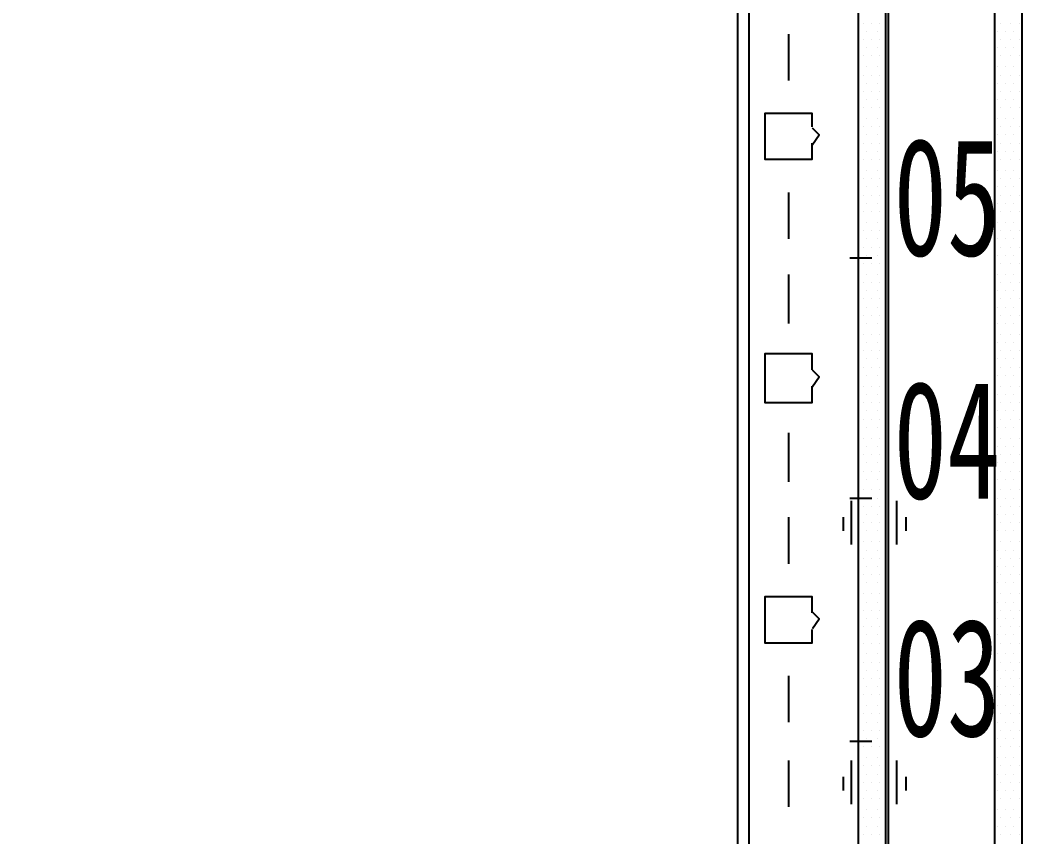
# Model space of a CAD drawing. Header units: metres. Extents: x 17 to 1264, y 17 to 859.
# Drawn here: x 289.7 to 342.6, y 173.1 to 216.2 of the extents above; entities that cross this region are included whole.
import ezdxf

# ---------------------------------------------------------------- set-up
doc = ezdxf.new("R2010")
doc.units = ezdxf.units.M
for name, color, linetype in [('LINES', 7, 'Continuous'), ('POLYLINES', 4, 'Continuous'), ('RECTS', 7, 'Continuous'), ('TEXTS', 3, 'Continuous')]:
    doc.layers.add(name, color=color, linetype=linetype)

msp = doc.modelspace()

# ---------------------------------------------------------------- linework, layer by layer
at = {"layer": 'LINES'}
for p, q in [((327.59, 152.64), (327.59, 755.14)), ((334.22, 216), (334.22, 216)), ((334.65, 216), (334.65, 216)), ((335.08, 216), (335.08, 216)), ((341.42, 216), (341.42, 216)), ((341.99, 216), (341.99, 216)), ((342.43, 216), (342.43, 216)), ((330.26, 215.42), (330.26, 212.98)), ((334.22, 215.14), (334.22, 215.14)), ((334.36, 215.57), (334.36, 215.57)), ((334.65, 215.14), (334.65, 215.14)), ((334.94, 215.57), (334.94, 215.57)), ((335.08, 215.14), (335.08, 215.14)), ((335.37, 215.57), (335.37, 215.57)), ((341.27, 215.57), (341.27, 215.57)), ((341.42, 215.14), (341.42, 215.14)), ((341.71, 215.57), (341.71, 215.57)), ((341.99, 215.14), (341.99, 215.14)), ((342.14, 215.57), (342.14, 215.57)), ((342.43, 215.14), (342.43, 215.14)), ((334.36, 214.7), (334.36, 214.7)), ((334.94, 214.7), (334.94, 214.7)), ((335.37, 214.7), (335.37, 214.7)), ((341.27, 214.7), (341.27, 214.7)), ((341.71, 214.7), (341.71, 214.7)), ((342.14, 214.7), (342.14, 214.7)), ((334.22, 214.27), (334.22, 214.27)), ((334.65, 214.27), (334.65, 214.27)), ((335.08, 214.27), (335.08, 214.27)), ((341.42, 214.27), (341.42, 214.27)), ((341.99, 214.27), (341.99, 214.27)), ((342.43, 214.27), (342.43, 214.27)), ((334.36, 213.7), (334.36, 213.7)), ((334.94, 213.7), (334.94, 213.7)), ((335.37, 213.7), (335.37, 213.7)), ((341.27, 213.7), (341.27, 213.7)), ((341.71, 213.7), (341.71, 213.7)), ((342.14, 213.7), (342.14, 213.7)), ((334.22, 213.26), (334.22, 213.26)), ((334.65, 213.26), (334.65, 213.26)), ((335.08, 213.26), (335.08, 213.26)), ((341.42, 213.26), (341.42, 213.26)), ((341.99, 213.26), (341.99, 213.26)), ((342.43, 213.26), (342.43, 213.26)), ((334.36, 212.83), (334.36, 212.83)), ((334.94, 212.83), (334.94, 212.83)), ((335.37, 212.83), (335.37, 212.83)), ((341.27, 212.83), (341.27, 212.83)), ((341.71, 212.83), (341.71, 212.83)), ((342.14, 212.83), (342.14, 212.83)), ((334.22, 212.4), (334.22, 212.4)), ((334.36, 211.97), (334.36, 211.97)), ((334.65, 212.4), (334.65, 212.4)), ((334.94, 211.97), (334.94, 211.97)), ((335.08, 212.4), (335.08, 212.4)), ((335.37, 211.97), (335.37, 211.97)), ((341.27, 211.97), (341.27, 211.97)), ((341.42, 212.4), (341.42, 212.4)), ((341.71, 211.97), (341.71, 211.97)), ((341.99, 212.4), (341.99, 212.4)), ((342.14, 211.97), (342.14, 211.97)), ((342.43, 212.4), (342.43, 212.4)), ((334.22, 211.54), (334.22, 211.54)), ((334.65, 211.54), (334.65, 211.54)), ((335.08, 211.54), (335.08, 211.54)), ((341.42, 211.54), (341.42, 211.54)), ((341.99, 211.54), (341.99, 211.54)), ((342.43, 211.54), (342.43, 211.54)), ((334.36, 210.96), (334.36, 210.96)), ((334.94, 210.96), (334.94, 210.96)), ((335.37, 210.96), (335.37, 210.96)), ((341.27, 210.96), (341.27, 210.96)), ((341.71, 210.96), (341.71, 210.96)), ((342.14, 210.96), (342.14, 210.96)), ((334.22, 210.53), (334.22, 210.53)), ((334.65, 210.53), (334.65, 210.53)), ((335.08, 210.53), (335.08, 210.53)), ((341.42, 210.53), (341.42, 210.53)), ((341.99, 210.53), (341.99, 210.53)), ((342.43, 210.53), (342.43, 210.53)), ((334.36, 210.1), (334.36, 210.1)), ((334.94, 210.1), (334.94, 210.1)), ((335.37, 210.1), (335.37, 210.1)), ((341.27, 210.1), (341.27, 210.1)), ((341.71, 210.1), (341.71, 210.1)), ((342.14, 210.1), (342.14, 210.1)), ((334.22, 209.66), (334.22, 209.66)), ((334.65, 209.66), (334.65, 209.66)), ((335.08, 209.66), (335.08, 209.66)), ((341.42, 209.66), (341.42, 209.66)), ((341.99, 209.66), (341.99, 209.66)), ((342.43, 209.66), (342.43, 209.66)), ((334.22, 208.8), (334.22, 208.8)), ((334.36, 209.23), (334.36, 209.23)), ((334.65, 208.8), (334.65, 208.8)), ((334.94, 209.23), (334.94, 209.23)), ((335.08, 208.8), (335.08, 208.8)), ((335.37, 209.23), (335.37, 209.23)), ((341.27, 209.23), (341.27, 209.23)), ((341.42, 208.8), (341.42, 208.8)), ((341.71, 209.23), (341.71, 209.23)), ((341.99, 208.8), (341.99, 208.8)), ((342.14, 209.23), (342.14, 209.23)), ((342.43, 208.8), (342.43, 208.8)), ((334.36, 208.22), (334.36, 208.22)), ((334.94, 208.22), (334.94, 208.22)), ((335.37, 208.22), (335.37, 208.22)), ((341.27, 208.22), (341.27, 208.22)), ((341.71, 208.22), (341.71, 208.22)), ((342.14, 208.22), (342.14, 208.22)), ((334.22, 207.79), (334.22, 207.79)), ((334.65, 207.79), (334.65, 207.79)), ((335.08, 207.79), (335.08, 207.79)), ((341.42, 207.79), (341.42, 207.79)), ((341.99, 207.79), (341.99, 207.79)), ((342.43, 207.79), (342.43, 207.79)), ((334.36, 207.36), (334.36, 207.36)), ((334.94, 207.36), (334.94, 207.36)), ((335.37, 207.36), (335.37, 207.36)), ((341.27, 207.36), (341.27, 207.36)), ((341.71, 207.36), (341.71, 207.36)), ((342.14, 207.36), (342.14, 207.36)), ((330.26, 207.07), (330.26, 204.62)), ((334.22, 206.93), (334.22, 206.93)), ((334.65, 206.93), (334.65, 206.93)), ((335.08, 206.93), (335.08, 206.93)), ((341.42, 206.93), (341.42, 206.93)), ((341.99, 206.93), (341.99, 206.93)), ((342.43, 206.93), (342.43, 206.93)), ((334.36, 206.5), (334.36, 206.5)), ((334.94, 206.5), (334.94, 206.5)), ((335.37, 206.5), (335.37, 206.5)), ((341.27, 206.5), (341.27, 206.5)), ((341.71, 206.5), (341.71, 206.5)), ((342.14, 206.5), (342.14, 206.5)), ((334.22, 206.06), (334.22, 206.06)), ((334.65, 206.06), (334.65, 206.06)), ((335.08, 206.06), (335.08, 206.06)), ((341.42, 206.06), (341.42, 206.06)), ((341.99, 206.06), (341.99, 206.06)), ((342.43, 206.06), (342.43, 206.06)), ((334.22, 205.06), (334.22, 205.06)), ((334.36, 205.49), (334.36, 205.49)), ((334.65, 205.06), (334.65, 205.06)), ((334.94, 205.49), (334.94, 205.49)), ((335.08, 205.06), (335.08, 205.06)), ((335.37, 205.49), (335.37, 205.49)), ((341.27, 205.49), (341.27, 205.49)), ((341.42, 205.06), (341.42, 205.06)), ((341.71, 205.49), (341.71, 205.49)), ((341.99, 205.06), (341.99, 205.06)), ((342.14, 205.49), (342.14, 205.49)), ((342.43, 205.06), (342.43, 205.06)), ((334.36, 204.62), (334.36, 204.62)), ((334.94, 204.62), (334.94, 204.62)), ((335.37, 204.62), (335.37, 204.62)), ((341.27, 204.62), (341.27, 204.62)), ((341.71, 204.62), (341.71, 204.62)), ((342.14, 204.62), (342.14, 204.62)), ((334.22, 204.19), (334.22, 204.19)), ((334.65, 204.19), (334.65, 204.19)), ((335.08, 204.19), (335.08, 204.19)), ((341.42, 204.19), (341.42, 204.19)), ((341.99, 204.19), (341.99, 204.19)), ((342.43, 204.19), (342.43, 204.19)), ((333.5, 203.62), (334.65, 203.62)), ((334.36, 203.76), (334.36, 203.76)), ((334.94, 203.76), (334.94, 203.76)), ((335.37, 203.76), (335.37, 203.76)), ((341.27, 203.76), (341.27, 203.76)), ((341.71, 203.76), (341.71, 203.76)), ((342.14, 203.76), (342.14, 203.76)), ((334.22, 203.33), (334.22, 203.33)), ((334.65, 203.33), (334.65, 203.33)), ((335.08, 203.33), (335.08, 203.33)), ((341.42, 203.33), (341.42, 203.33)), ((341.99, 203.33), (341.99, 203.33)), ((342.43, 203.33), (342.43, 203.33)), ((330.26, 202.75), (330.26, 200.16)), ((334.36, 202.75), (334.36, 202.75)), ((334.94, 202.75), (334.94, 202.75)), ((335.37, 202.75), (335.37, 202.75)), ((341.27, 202.75), (341.27, 202.75)), ((341.71, 202.75), (341.71, 202.75)), ((342.14, 202.75), (342.14, 202.75)), ((334.22, 202.32), (334.22, 202.32)), ((334.36, 201.89), (334.36, 201.89)), ((334.65, 202.32), (334.65, 202.32)), ((334.94, 201.89), (334.94, 201.89)), ((335.08, 202.32), (335.08, 202.32)), ((335.37, 201.89), (335.37, 201.89)), ((341.27, 201.89), (341.27, 201.89)), ((341.42, 202.32), (341.42, 202.32)), ((341.71, 201.89), (341.71, 201.89)), ((341.99, 202.32), (341.99, 202.32)), ((342.14, 201.89), (342.14, 201.89)), ((342.43, 202.32), (342.43, 202.32)), ((334.22, 201.46), (334.22, 201.46)), ((334.65, 201.46), (334.65, 201.46)), ((335.08, 201.46), (335.08, 201.46)), ((341.42, 201.46), (341.42, 201.46)), ((341.99, 201.46), (341.99, 201.46)), ((342.43, 201.46), (342.43, 201.46)), ((334.36, 201.02), (334.36, 201.02)), ((334.94, 201.02), (334.94, 201.02)), ((335.37, 201.02), (335.37, 201.02)), ((341.27, 201.02), (341.27, 201.02)), ((341.71, 201.02), (341.71, 201.02)), ((342.14, 201.02), (342.14, 201.02)), ((334.22, 200.59), (334.22, 200.59)), ((334.65, 200.59), (334.65, 200.59)), ((335.08, 200.59), (335.08, 200.59)), ((341.42, 200.59), (341.42, 200.59)), ((341.99, 200.59), (341.99, 200.59)), ((342.43, 200.59), (342.43, 200.59)), ((334.36, 200.16), (334.36, 200.16)), ((334.94, 200.16), (334.94, 200.16)), ((335.37, 200.16), (335.37, 200.16)), ((341.27, 200.16), (341.27, 200.16)), ((341.71, 200.16), (341.71, 200.16)), ((342.14, 200.16), (342.14, 200.16)), ((334.22, 199.58), (334.22, 199.58)), ((334.65, 199.58), (334.65, 199.58)), ((335.08, 199.58), (335.08, 199.58)), ((341.42, 199.58), (341.42, 199.58)), ((341.99, 199.58), (341.99, 199.58)), ((342.43, 199.58), (342.43, 199.58)), ((334.22, 198.72), (334.22, 198.72)), ((334.36, 199.15), (334.36, 199.15)), ((334.65, 198.72), (334.65, 198.72)), ((334.94, 199.15), (334.94, 199.15)), ((335.08, 198.72), (335.08, 198.72)), ((335.37, 199.15), (335.37, 199.15)), ((341.27, 199.15), (341.27, 199.15)), ((341.42, 198.72), (341.42, 198.72)), ((341.71, 199.15), (341.71, 199.15)), ((341.99, 198.72), (341.99, 198.72)), ((342.14, 199.15), (342.14, 199.15)), ((342.43, 198.72), (342.43, 198.72)), ((334.36, 198.29), (334.36, 198.29)), ((334.94, 198.29), (334.94, 198.29)), ((335.37, 198.29), (335.37, 198.29)), ((341.27, 198.29), (341.27, 198.29)), ((341.71, 198.29), (341.71, 198.29)), ((342.14, 198.29), (342.14, 198.29)), ((334.22, 197.86), (334.22, 197.86)), ((334.65, 197.86), (334.65, 197.86)), ((335.08, 197.86), (335.08, 197.86)), ((341.42, 197.86), (341.42, 197.86)), ((341.99, 197.86), (341.99, 197.86)), ((342.43, 197.86), (342.43, 197.86)), ((334.36, 197.42), (334.36, 197.42)), ((334.94, 197.42), (334.94, 197.42)), ((335.37, 197.42), (335.37, 197.42)), ((341.27, 197.42), (341.27, 197.42)), ((341.71, 197.42), (341.71, 197.42)), ((342.14, 197.42), (342.14, 197.42)), ((334.22, 196.85), (334.22, 196.85)), ((334.65, 196.85), (334.65, 196.85)), ((335.08, 196.85), (335.08, 196.85)), ((341.42, 196.85), (341.42, 196.85)), ((341.99, 196.85), (341.99, 196.85)), ((342.43, 196.85), (342.43, 196.85)), ((334.36, 196.42), (334.36, 196.42)), ((334.94, 196.42), (334.94, 196.42)), ((335.37, 196.42), (335.37, 196.42)), ((341.27, 196.42), (341.27, 196.42)), ((341.71, 196.42), (341.71, 196.42)), ((342.14, 196.42), (342.14, 196.42)), ((334.22, 195.98), (334.22, 195.98)), ((334.36, 195.55), (334.36, 195.55)), ((334.65, 195.98), (334.65, 195.98)), ((334.94, 195.55), (334.94, 195.55)), ((335.08, 195.98), (335.08, 195.98)), ((335.37, 195.55), (335.37, 195.55)), ((341.27, 195.55), (341.27, 195.55)), ((341.42, 195.98), (341.42, 195.98)), ((341.71, 195.55), (341.71, 195.55)), ((341.99, 195.98), (341.99, 195.98)), ((342.14, 195.55), (342.14, 195.55)), ((342.43, 195.98), (342.43, 195.98)), ((334.22, 195.12), (334.22, 195.12)), ((334.65, 195.12), (334.65, 195.12)), ((335.08, 195.12), (335.08, 195.12)), ((341.42, 195.12), (341.42, 195.12)), ((341.99, 195.12), (341.99, 195.12)), ((342.43, 195.12), (342.43, 195.12)), ((334.36, 194.69), (334.36, 194.69)), ((334.94, 194.69), (334.94, 194.69)), ((335.37, 194.69), (335.37, 194.69)), ((341.27, 194.69), (341.27, 194.69)), ((341.71, 194.69), (341.71, 194.69)), ((342.14, 194.69), (342.14, 194.69)), ((330.26, 194.4), (330.26, 191.81)), ((334.22, 194.11), (334.22, 194.11)), ((334.65, 194.11), (334.65, 194.11)), ((335.08, 194.11), (335.08, 194.11)), ((341.42, 194.11), (341.42, 194.11)), ((341.99, 194.11), (341.99, 194.11)), ((342.43, 194.11), (342.43, 194.11)), ((334.36, 193.68), (334.36, 193.68)), ((334.94, 193.68), (334.94, 193.68)), ((335.37, 193.68), (335.37, 193.68)), ((341.27, 193.68), (341.27, 193.68)), ((341.71, 193.68), (341.71, 193.68)), ((342.14, 193.68), (342.14, 193.68)), ((334.22, 193.25), (334.22, 193.25)), ((334.65, 193.25), (334.65, 193.25)), ((335.08, 193.25), (335.08, 193.25)), ((341.42, 193.25), (341.42, 193.25)), ((341.99, 193.25), (341.99, 193.25)), ((342.43, 193.25), (342.43, 193.25)), ((334.22, 192.38), (334.22, 192.38)), ((334.36, 192.82), (334.36, 192.82)), ((334.65, 192.38), (334.65, 192.38)), ((334.94, 192.82), (334.94, 192.82)), ((335.08, 192.38), (335.08, 192.38)), ((335.37, 192.82), (335.37, 192.82)), ((341.27, 192.82), (341.27, 192.82)), ((341.42, 192.38), (341.42, 192.38)), ((341.71, 192.82), (341.71, 192.82)), ((341.99, 192.38), (341.99, 192.38)), ((342.14, 192.82), (342.14, 192.82)), ((342.43, 192.38), (342.43, 192.38)), ((334.36, 191.95), (334.36, 191.95)), ((334.94, 191.95), (334.94, 191.95)), ((335.37, 191.95), (335.37, 191.95)), ((341.27, 191.95), (341.27, 191.95)), ((341.71, 191.95), (341.71, 191.95)), ((342.14, 191.95), (342.14, 191.95)), ((334.22, 191.38), (334.22, 191.38)), ((334.65, 191.38), (334.65, 191.38)), ((335.08, 191.38), (335.08, 191.38)), ((341.42, 191.38), (341.42, 191.38)), ((341.99, 191.38), (341.99, 191.38)), ((342.43, 191.38), (342.43, 191.38)), ((333.5, 190.94), (334.65, 190.94)), ((333.57, 190.8), (333.57, 188.5)), ((334.36, 190.94), (334.36, 190.94)), ((334.94, 190.94), (334.94, 190.94)), ((335.37, 190.94), (335.37, 190.94)), ((335.95, 190.8), (335.95, 188.5)), ((341.27, 190.94), (341.27, 190.94)), ((341.71, 190.94), (341.71, 190.94)), ((342.14, 190.94), (342.14, 190.94)), ((334.22, 190.51), (334.22, 190.51)), ((334.65, 190.51), (334.65, 190.51)), ((335.08, 190.51), (335.08, 190.51)), ((341.42, 190.51), (341.42, 190.51)), ((341.99, 190.51), (341.99, 190.51)), ((342.43, 190.51), (342.43, 190.51)), ((330.26, 189.94), (330.26, 187.49)), ((333.14, 189.94), (333.14, 189.22)), ((334.36, 190.08), (334.36, 190.08)), ((334.94, 190.08), (334.94, 190.08)), ((335.37, 190.08), (335.37, 190.08)), ((336.45, 189.94), (336.45, 189.22)), ((341.27, 190.08), (341.27, 190.08)), ((341.71, 190.08), (341.71, 190.08)), ((342.14, 190.08), (342.14, 190.08)), ((334.22, 189.65), (334.22, 189.65)), ((334.36, 189.22), (334.36, 189.22)), ((334.65, 189.65), (334.65, 189.65)), ((334.94, 189.22), (334.94, 189.22)), ((335.08, 189.65), (335.08, 189.65)), ((335.37, 189.22), (335.37, 189.22)), ((341.27, 189.22), (341.27, 189.22)), ((341.42, 189.65), (341.42, 189.65)), ((341.71, 189.22), (341.71, 189.22)), ((341.99, 189.65), (341.99, 189.65)), ((342.14, 189.22), (342.14, 189.22)), ((342.43, 189.65), (342.43, 189.65)), ((334.22, 188.64), (334.22, 188.64)), ((334.36, 188.21), (334.36, 188.21)), ((334.65, 188.64), (334.65, 188.64)), ((334.94, 188.21), (334.94, 188.21)), ((335.08, 188.64), (335.08, 188.64)), ((335.37, 188.21), (335.37, 188.21)), ((341.27, 188.21), (341.27, 188.21)), ((341.42, 188.64), (341.42, 188.64)), ((341.71, 188.21), (341.71, 188.21)), ((341.99, 188.64), (341.99, 188.64)), ((342.14, 188.21), (342.14, 188.21)), ((342.43, 188.64), (342.43, 188.64)), ((334.22, 187.78), (334.22, 187.78)), ((334.65, 187.78), (334.65, 187.78)), ((335.08, 187.78), (335.08, 187.78)), ((341.42, 187.78), (341.42, 187.78)), ((341.99, 187.78), (341.99, 187.78)), ((342.43, 187.78), (342.43, 187.78)), ((334.36, 187.34), (334.36, 187.34)), ((334.94, 187.34), (334.94, 187.34)), ((335.37, 187.34), (335.37, 187.34)), ((341.27, 187.34), (341.27, 187.34)), ((341.71, 187.34), (341.71, 187.34)), ((342.14, 187.34), (342.14, 187.34)), ((334.22, 186.91), (334.22, 186.91)), ((334.65, 186.91), (334.65, 186.91)), ((335.08, 186.91), (335.08, 186.91)), ((341.42, 186.91), (341.42, 186.91)), ((341.99, 186.91), (341.99, 186.91)), ((342.43, 186.91), (342.43, 186.91)), ((334.36, 186.48), (334.36, 186.48)), ((334.94, 186.48), (334.94, 186.48)), ((335.37, 186.48), (335.37, 186.48)), ((341.27, 186.48), (341.27, 186.48)), ((341.71, 186.48), (341.71, 186.48)), ((342.14, 186.48), (342.14, 186.48)), ((334.22, 185.9), (334.22, 185.9)), ((334.65, 185.9), (334.65, 185.9)), ((335.08, 185.9), (335.08, 185.9)), ((341.42, 185.9), (341.42, 185.9)), ((341.99, 185.9), (341.99, 185.9)), ((342.43, 185.9), (342.43, 185.9)), ((334.22, 185.04), (334.22, 185.04)), ((334.36, 185.47), (334.36, 185.47)), ((334.65, 185.04), (334.65, 185.04)), ((334.94, 185.47), (334.94, 185.47)), ((335.08, 185.04), (335.08, 185.04)), ((335.37, 185.47), (335.37, 185.47)), ((341.27, 185.47), (341.27, 185.47)), ((341.42, 185.04), (341.42, 185.04)), ((341.71, 185.47), (341.71, 185.47)), ((341.99, 185.04), (341.99, 185.04)), ((342.14, 185.47), (342.14, 185.47)), ((342.43, 185.04), (342.43, 185.04)), ((334.36, 184.61), (334.36, 184.61)), ((334.94, 184.61), (334.94, 184.61)), ((335.37, 184.61), (335.37, 184.61)), ((341.27, 184.61), (341.27, 184.61)), ((341.71, 184.61), (341.71, 184.61)), ((342.14, 184.61), (342.14, 184.61)), ((334.22, 184.18), (334.22, 184.18)), ((334.65, 184.18), (334.65, 184.18)), ((335.08, 184.18), (335.08, 184.18)), ((341.42, 184.18), (341.42, 184.18)), ((341.99, 184.18), (341.99, 184.18)), ((342.43, 184.18), (342.43, 184.18)), ((334.36, 183.74), (334.36, 183.74)), ((334.94, 183.74), (334.94, 183.74)), ((335.37, 183.74), (335.37, 183.74)), ((341.27, 183.74), (341.27, 183.74)), ((341.71, 183.74), (341.71, 183.74)), ((342.14, 183.74), (342.14, 183.74)), ((334.22, 183.31), (334.22, 183.31)), ((334.65, 183.31), (334.65, 183.31)), ((335.08, 183.31), (335.08, 183.31)), ((341.42, 183.31), (341.42, 183.31)), ((341.99, 183.31), (341.99, 183.31)), ((342.43, 183.31), (342.43, 183.31)), ((334.36, 182.74), (334.36, 182.74)), ((334.94, 182.74), (334.94, 182.74)), ((335.37, 182.74), (335.37, 182.74)), ((341.27, 182.74), (341.27, 182.74)), ((341.71, 182.74), (341.71, 182.74)), ((342.14, 182.74), (342.14, 182.74)), ((334.22, 182.3), (334.22, 182.3)), ((334.36, 181.87), (334.36, 181.87)), ((334.65, 182.3), (334.65, 182.3)), ((334.94, 181.87), (334.94, 181.87)), ((335.08, 182.3), (335.08, 182.3)), ((335.37, 181.87), (335.37, 181.87)), ((341.27, 181.87), (341.27, 181.87)), ((341.42, 182.3), (341.42, 182.3)), ((341.71, 181.87), (341.71, 181.87)), ((341.99, 182.3), (341.99, 182.3)), ((342.14, 181.87), (342.14, 181.87)), ((342.43, 182.3), (342.43, 182.3)), ((330.26, 181.58), (330.26, 179.14)), ((334.22, 181.44), (334.22, 181.44)), ((334.65, 181.44), (334.65, 181.44)), ((335.08, 181.44), (335.08, 181.44)), ((341.42, 181.44), (341.42, 181.44)), ((341.99, 181.44), (341.99, 181.44)), ((342.43, 181.44), (342.43, 181.44)), ((334.36, 181.01), (334.36, 181.01)), ((334.94, 181.01), (334.94, 181.01)), ((335.37, 181.01), (335.37, 181.01)), ((341.27, 181.01), (341.27, 181.01)), ((341.71, 181.01), (341.71, 181.01)), ((342.14, 181.01), (342.14, 181.01)), ((334.22, 180.58), (334.22, 180.58)), ((334.65, 180.58), (334.65, 180.58)), ((335.08, 180.58), (335.08, 180.58)), ((341.42, 180.58), (341.42, 180.58)), ((341.99, 180.58), (341.99, 180.58)), ((342.43, 180.58), (342.43, 180.58)), ((334.36, 180), (334.36, 180)), ((334.94, 180), (334.94, 180)), ((335.37, 180), (335.37, 180)), ((341.27, 180), (341.27, 180)), ((341.71, 180), (341.71, 180)), ((342.14, 180), (342.14, 180)), ((334.22, 179.57), (334.22, 179.57)), ((334.65, 179.57), (334.65, 179.57)), ((335.08, 179.57), (335.08, 179.57)), ((341.42, 179.57), (341.42, 179.57)), ((341.99, 179.57), (341.99, 179.57)), ((342.43, 179.57), (342.43, 179.57)), ((334.22, 178.7), (334.22, 178.7)), ((334.36, 179.14), (334.36, 179.14)), ((334.65, 178.7), (334.65, 178.7)), ((334.94, 179.14), (334.94, 179.14)), ((335.08, 178.7), (335.08, 178.7)), ((335.37, 179.14), (335.37, 179.14)), ((341.27, 179.14), (341.27, 179.14)), ((341.42, 178.7), (341.42, 178.7)), ((341.71, 179.14), (341.71, 179.14)), ((341.99, 178.7), (341.99, 178.7)), ((342.14, 179.14), (342.14, 179.14)), ((342.43, 178.7), (342.43, 178.7)), ((333.5, 178.13), (334.65, 178.13)), ((334.36, 178.27), (334.36, 178.27)), ((334.94, 178.27), (334.94, 178.27)), ((335.37, 178.27), (335.37, 178.27)), ((341.27, 178.27), (341.27, 178.27)), ((341.71, 178.27), (341.71, 178.27)), ((342.14, 178.27), (342.14, 178.27)), ((334.22, 177.84), (334.22, 177.84)), ((334.65, 177.84), (334.65, 177.84)), ((335.08, 177.84), (335.08, 177.84)), ((341.42, 177.84), (341.42, 177.84)), ((341.99, 177.84), (341.99, 177.84)), ((342.43, 177.84), (342.43, 177.84)), ((330.26, 177.12), (330.26, 174.67)), ((333.57, 177.12), (333.57, 174.82)), ((334.36, 177.26), (334.36, 177.26)), ((334.94, 177.26), (334.94, 177.26)), ((335.37, 177.26), (335.37, 177.26)), ((335.95, 177.12), (335.95, 174.82)), ((341.27, 177.26), (341.27, 177.26)), ((341.71, 177.26), (341.71, 177.26)), ((342.14, 177.26), (342.14, 177.26)), ((334.22, 176.83), (334.22, 176.83)), ((334.65, 176.83), (334.65, 176.83)), ((335.08, 176.83), (335.08, 176.83)), ((341.42, 176.83), (341.42, 176.83)), ((341.99, 176.83), (341.99, 176.83)), ((342.43, 176.83), (342.43, 176.83)), ((333.14, 176.26), (333.14, 175.54)), ((334.36, 176.4), (334.36, 176.4)), ((334.94, 176.4), (334.94, 176.4)), ((335.37, 176.4), (335.37, 176.4)), ((336.45, 176.26), (336.45, 175.54)), ((341.27, 176.4), (341.27, 176.4)), ((341.71, 176.4), (341.71, 176.4)), ((342.14, 176.4), (342.14, 176.4)), ((334.22, 175.97), (334.22, 175.97)), ((334.36, 175.54), (334.36, 175.54)), ((334.65, 175.97), (334.65, 175.97)), ((334.94, 175.54), (334.94, 175.54)), ((335.08, 175.97), (335.08, 175.97)), ((335.37, 175.54), (335.37, 175.54)), ((341.27, 175.54), (341.27, 175.54)), ((341.42, 175.97), (341.42, 175.97)), ((341.71, 175.54), (341.71, 175.54)), ((341.99, 175.97), (341.99, 175.97)), ((342.14, 175.54), (342.14, 175.54)), ((342.43, 175.97), (342.43, 175.97)), ((334.22, 175.1), (334.22, 175.1)), ((334.65, 175.1), (334.65, 175.1)), ((335.08, 175.1), (335.08, 175.1)), ((341.42, 175.1), (341.42, 175.1)), ((341.99, 175.1), (341.99, 175.1)), ((342.43, 175.1), (342.43, 175.1)), ((334.36, 174.53), (334.36, 174.53)), ((334.94, 174.53), (334.94, 174.53)), ((335.37, 174.53), (335.37, 174.53)), ((341.27, 174.53), (341.27, 174.53)), ((341.71, 174.53), (341.71, 174.53)), ((342.14, 174.53), (342.14, 174.53)), ((334.22, 174.1), (334.22, 174.1)), ((334.65, 174.1), (334.65, 174.1)), ((335.08, 174.1), (335.08, 174.1)), ((341.42, 174.1), (341.42, 174.1)), ((341.99, 174.1), (341.99, 174.1)), ((342.43, 174.1), (342.43, 174.1)), ((334.36, 173.66), (334.36, 173.66)), ((334.94, 173.66), (334.94, 173.66)), ((335.37, 173.66), (335.37, 173.66)), ((341.27, 173.66), (341.27, 173.66)), ((341.71, 173.66), (341.71, 173.66)), ((342.14, 173.66), (342.14, 173.66)), ((334.22, 173.23), (334.22, 173.23)), ((334.65, 173.23), (334.65, 173.23)), ((335.08, 173.23), (335.08, 173.23)), ((341.42, 173.23), (341.42, 173.23)), ((341.99, 173.23), (341.99, 173.23)), ((342.43, 173.23), (342.43, 173.23))]:
    msp.add_line(p, q, dxfattribs=at)
at = {"layer": 'POLYLINES'}
for points in [[(335.51, 756.72), (335.51, 611.42), (335.51, 152.64)], [(335.51, 756.72), (335.51, 611.42), (335.51, 152.64)], [(335.51, 756.72), (335.51, 611.42), (335.51, 152.64)], [(335.51, 756.72), (335.51, 611.42), (335.51, 152.64)], [(328.17, 737.57), (328.17, 596.88), (328.17, 152.64)], [(331.48, 209.66), (331.48, 208.8), (329.03, 208.8), (329.03, 211.25), (331.48, 211.25), (331.48, 210.53)], [(331.52, 209.6), (331.87, 210.11), (331.52, 210.46)], [(331.48, 196.85), (331.48, 195.98), (329.03, 195.98), (329.03, 198.58), (331.48, 198.58), (331.48, 197.71)], [(331.52, 196.84), (331.87, 197.34), (331.52, 197.7)], [(331.48, 184.03), (331.48, 183.31), (329.03, 183.31), (329.03, 185.76), (331.48, 185.76), (331.48, 184.9)], [(331.52, 184.07), (331.87, 184.58), (331.52, 184.93)]]:
    msp.add_lwpolyline(points, dxfattribs=at)
at = {"layer": 'RECTS'}
for points in [[(170.49, 771.12), (342.57, 771.12), (342.57, 139.97), (170.49, 139.97)], [(171.93, 769.68), (341.13, 769.68), (341.13, 141.41), (171.93, 141.41)], [(177.69, 756.72), (335.37, 756.72), (335.37, 151.2), (177.69, 151.2)], [(179.13, 755.14), (333.93, 755.14), (333.93, 152.64), (179.13, 152.64)]]:
    msp.add_lwpolyline(points, dxfattribs=at)

# ---------------------------------------------------------------- texts
at = {"layer": 'TEXTS', "width": 0.666667}
for s, p in [('05', (335.8, 203.74)), ('04', (335.8, 190.93)), ('03', (335.8, 178.4))]:
    msp.add_text(s, height=6.21, dxfattribs=at).set_placement(p)

doc.saveas('drawing.dxf')
